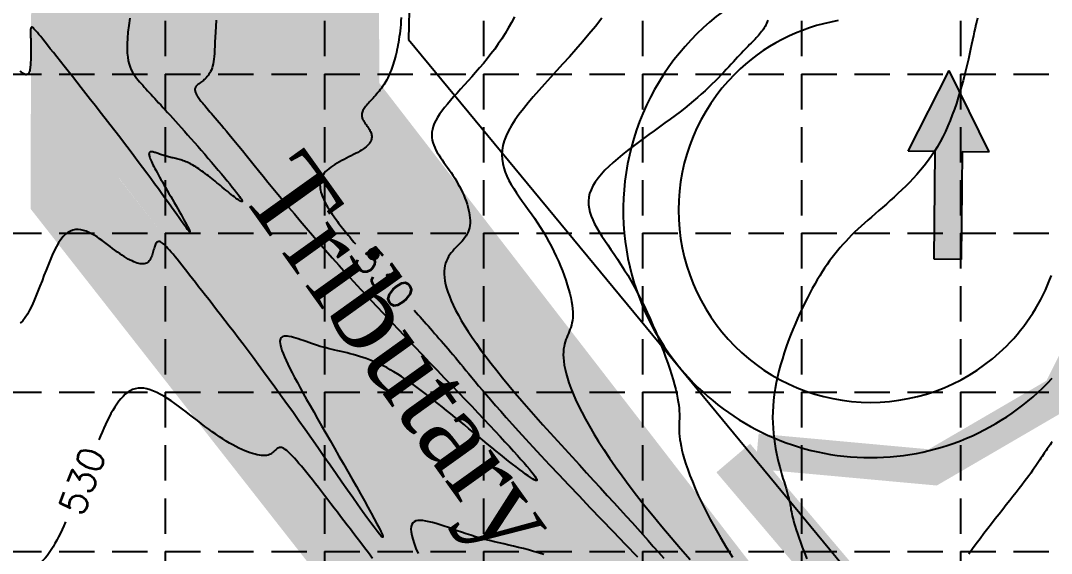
# Model space of a CAD drawing. Header units: inches. Extents: x -2116 to 192, y -2317 to -873.
# Drawn here: x -706.6 to -473.3, y -1703.2 to -1582.7 of the extents above; entities that cross this region are included whole.
import ezdxf
from ezdxf.enums import TextEntityAlignment as Align

# ---------------------------------------------------------------- set-up
doc = ezdxf.new("R2010")
doc.units = ezdxf.units.IN
doc.header["$LTSCALE"] = 40
doc.header["$MEASUREMENT"] = 0
doc.linetypes.add('DASHED', pattern=[0.75, 0.5, -0.25])
for name, color, linetype in [('1-BC', 7, 'Continuous'), ('1-LOTS', 7, 'Continuous'), ('BASE', 7, 'Continuous'), ('grid', 9, 'Continuous'), ('SILT', 200, 'Continuous'), ('TOPO100_CON', 9, 'Continuous'), ('TOPO100_ICON', 9, 'Continuous')]:
    doc.layers.add(name, color=color, linetype=linetype)
doc.styles.add('SEG_LABEL08', font='simplex1')
doc.styles.get("Standard").update_dxf_attribs({"font": 'TIMES.TTF', "height": 25})

# ---------------------------------------------------------------- blocks, each defined once
blk = doc.blocks.new('TF')
for p, q in [((0.1612, 0.0201), (0.1612, 0.0601)), ((0.1612, 0.0601), (0.2812, 0.0001)), ((0.0012, -0.0199), (0.0012, 0.0201)), ((0.0012, 0.0201), (0.1612, 0.0201)), ((0.1612, -0.0599), (0.2812, 0.0001)), ((0.1612, -0.0199), (0.0012, -0.0199)), ((0.1612, -0.0199), (0.1612, -0.0599))]:
    blk.add_line(p, q)
for points in [[(0.1612, -0.0599), (0.1612, 0.0601), (0.2812, 0.0001), (0.1612, 0.0601)], [(0.0012, 0.0201), (0.0012, -0.0199), (0.1612, 0.0201), (0.1612, -0.0199)]]:
    blk.add_solid(points)
blk = doc.blocks.new('arrow')
at = {"xscale": 192.0000000000001, "yscale": 192, "zscale": 192, "rotation": 89.54514789520785}
blk.add_blockref('TF', (-0.41, -54), dxfattribs=at)

msp = doc.modelspace()

# ---------------------------------------------------------------- linework, layer by layer
at = {"layer": '1-BC', "linetype": 'Continuous'}
for start, end in [(99.7523, 135), (135, 180), (180, 225), (315, 340.1638), (225, 270), (270, 315)]:
    msp.add_arc((-514.22, -1625.57), 43.5, start, end, dxfattribs=at)
at = {"layer": '1-LOTS', "linetype": 'Continuous'}
for p, q in [((-616.88, -1501.01, 53004.98), (-618.81, -1586.98, 53005.84)), ((-618.81, -1586.98, 53005.84), (-557.37, -1661.26, 53312.44)), ((-557.37, -1661.26, 53312.44), (-436.91, -1806.92))]:
    msp.add_line(p, q, dxfattribs=at)
for start, end in [(90.2622, 219.5934), (219.5934, 317.1982)]:
    msp.add_arc((-514.22, -1625.57), 56, start, end, dxfattribs=at)
msp.add_point((-557.37, -1661.26, 53312.44), dxfattribs=at)
at = {"layer": 'grid', "color": 8, "linetype": 'DASHED', "ltscale": 0.4}
for p, q in [((-673.87, -910.78), (-673.87, -2278.78)), ((-637.87, -910.78), (-637.87, -2278.78)), ((-601.87, -910.78), (-601.87, -2278.78)), ((-565.87, -910.78), (-565.87, -2278.78)), ((-529.87, -910.78), (-529.87, -2278.78)), ((-493.87, -910.78), (-493.87, -2278.78)), ((-2077.87, -1594.78), (154.13, -1594.78)), ((-2077.87, -1630.78), (154.13, -1630.78)), ((-2077.87, -1666.78), (154.13, -1666.78)), ((-2077.87, -1702.78), (154.13, -1702.78))]:
    msp.add_line(p, q, dxfattribs=at)
at = {"layer": 'SILT', "color": 170, "const_width": 40}
msp.add_lwpolyline([(-664.47, -1388.88), (-664.47, -1611.3), (-485.17, -1840.71), (-397.39, -2004.13), (-397.39, -2022.52)], dxfattribs=at)
at = {"layer": 'SILT', "color": 84}
for points, const_width in [([(-427.31, -2023.08), (-427.34, -2010.82), (-511.63, -1854.7), (-694.37, -1621.82), (-693.59, -1388.32)], 20), ([(-366.69, -2021.8), (-369.28, -1992.28), (-463, -1823.21), (-635.38, -1600.29), (-636.68, -1387.84)], 20), ([(-539.93, -1680.14), (-500.15, -1683.78), (-471.35, -1667.01), (-454.14, -1632.47), (-454.46, -1387.55)], 8)]:
    msp.add_lwpolyline(points, dxfattribs=dict(at, const_width=const_width))
at = {"layer": 'SILT', "color": 200, "const_width": 10}
msp.add_lwpolyline([(-436.72, -1809.58), (-545.31, -1681.66)], dxfattribs=at)
at = {"layer": 'TOPO100_CON', "color": 35, "linetype": 'Continuous'}
for points in [[(-594.85, -1581.88), (-595.53, -1583.16), (-596.23, -1584.41), (-596.96, -1585.64), (-597.72, -1586.83), (-598.5, -1587.99), (-599.31, -1589.13), (-600.15, -1590.24), (-601, -1591.32), (-601.87, -1592.38), (-602.74, -1593.41), (-603.62, -1594.42), (-604.49, -1595.4), (-605.35, -1596.36), (-606.2, -1597.29), (-607.03, -1598.19), (-607.83, -1599.08), (-608.6, -1599.94), (-609.33, -1600.77), (-610.03, -1601.59), (-610.67, -1602.38), (-611.26, -1603.15), (-611.8, -1603.9), (-612.27, -1604.62), (-612.67, -1605.33), (-612.99, -1606.01), (-613.24, -1606.67), (-613.41, -1607.31), (-613.51, -1607.94), (-613.54, -1608.55), (-613.52, -1609.15), (-613.43, -1609.74), (-613.29, -1610.31), (-613.11, -1610.88), (-612.87, -1611.44), (-612.61, -1612), (-612.3, -1612.55), (-611.97, -1613.1), (-611.61, -1613.66), (-611.23, -1614.21), (-610.83, -1614.77), (-610.42, -1615.34), (-610.01, -1615.91), (-609.59, -1616.49), (-609.18, -1617.08), (-608.77, -1617.69), (-608.37, -1618.31), (-607.99, -1618.94), (-607.62, -1619.59), (-607.26, -1620.24), (-606.92, -1620.89), (-606.61, -1621.56), (-606.31, -1622.22), (-606.04, -1622.88), (-605.79, -1623.54), (-605.57, -1624.2), (-605.37, -1624.85), (-605.21, -1625.49), (-605.08, -1626.12), (-604.98, -1626.74), (-604.91, -1627.34), (-604.88, -1627.93), (-604.89, -1628.49), (-604.93, -1629.04), (-605.02, -1629.56), (-605.15, -1630.05), (-605.33, -1630.52), (-605.54, -1630.97), (-605.79, -1631.39), (-606.07, -1631.79), (-606.37, -1632.19), (-606.7, -1632.57), (-607.04, -1632.94), (-607.39, -1633.31), (-607.74, -1633.68), (-608.1, -1634.06), (-608.46, -1634.44), (-608.8, -1634.83), (-609.14, -1635.23), (-609.45, -1635.65), (-609.74, -1636.1), (-610.01, -1636.56), (-610.24, -1637.06), (-610.43, -1637.58), (-610.58, -1638.14), (-610.69, -1638.74), (-610.74, -1639.38), (-610.75, -1640.06), (-610.69, -1640.79), (-610.58, -1641.55), (-610.42, -1642.37), (-610.19, -1643.22), (-609.91, -1644.12), (-609.56, -1645.07), (-609.16, -1646.07), (-608.68, -1647.11), (-608.15, -1648.2), (-607.54, -1649.34), (-606.87, -1650.53), (-606.12, -1651.76), (-605.31, -1653.05), (-604.42, -1654.39), (-603.46, -1655.78), (-602.43, -1657.23), (-601.32, -1658.72), (-600.13, -1660.28), (-598.86, -1661.88), (-597.52, -1663.53), (-596.12, -1665.23), (-594.66, -1666.96), (-593.14, -1668.72), (-591.59, -1670.51), (-590, -1672.32), (-588.39, -1674.14), (-586.75, -1675.96), (-585.1, -1677.79), (-583.45, -1679.61), (-581.8, -1681.42), (-580.15, -1683.22), (-578.53, -1684.99), (-576.92, -1686.73), (-575.35, -1688.43), (-573.82, -1690.1), (-572.34, -1691.72), (-570.9, -1693.28), (-569.53, -1694.79), (-568.23, -1696.24), (-566.97, -1697.63), (-565.76, -1698.99), (-564.58, -1700.32), (-563.41, -1701.64), (-562.23, -1702.97), (-561.05, -1704.31)], [(-681.88, -1582.15), (-682.14, -1583.8), (-682.33, -1585.31), (-682.45, -1586.68), (-682.51, -1587.93), (-682.52, -1589.05), (-682.47, -1590.07), (-682.38, -1590.98), (-682.24, -1591.8), (-682.06, -1592.54), (-681.85, -1593.2), (-681.6, -1593.8), (-681.33, -1594.35), (-681.03, -1594.84), (-680.71, -1595.3), (-680.38, -1595.73), (-680.04, -1596.14), (-679.69, -1596.54), (-679.34, -1596.94), (-678.99, -1597.34), (-678.63, -1597.74), (-678.26, -1598.14), (-677.88, -1598.55), (-677.5, -1598.97), (-677.1, -1599.41), (-676.69, -1599.85), (-676.27, -1600.31), (-675.83, -1600.78), (-675.38, -1601.27), (-674.9, -1601.79), (-674.41, -1602.33), (-673.89, -1602.89), (-673.35, -1603.48), (-672.79, -1604.1), (-672.2, -1604.75), (-671.58, -1605.43), (-670.94, -1606.15), (-670.26, -1606.9), (-669.56, -1607.69), (-668.82, -1608.52), (-668.07, -1609.37), (-667.3, -1610.25), (-666.52, -1611.14), (-665.73, -1612.04), (-664.94, -1612.95), (-664.16, -1613.86), (-663.39, -1614.75), (-662.63, -1615.64), (-661.89, -1616.5), (-661.18, -1617.35), (-660.5, -1618.16), (-659.86, -1618.93), (-659.26, -1619.66), (-658.71, -1620.35), (-658.2, -1620.98), (-657.76, -1621.55), (-657.38, -1622.05), (-657.06, -1622.48), (-656.82, -1622.84), (-656.65, -1623.13), (-656.54, -1623.34), (-656.49, -1623.5), (-656.51, -1623.59), (-656.57, -1623.62), (-656.69, -1623.6), (-656.85, -1623.53), (-657.05, -1623.42), (-657.29, -1623.26), (-657.57, -1623.07), (-657.88, -1622.85), (-658.21, -1622.6), (-658.57, -1622.32), (-658.94, -1622.03), (-659.33, -1621.71), (-659.74, -1621.39), (-660.14, -1621.05), (-660.56, -1620.72), (-660.97, -1620.38), (-661.38, -1620.04), (-661.78, -1619.71), (-662.18, -1619.38), (-662.58, -1619.06), (-662.97, -1618.75), (-663.36, -1618.44), (-663.74, -1618.14), (-664.12, -1617.84), (-664.49, -1617.56), (-664.86, -1617.28), (-665.22, -1617.01), (-665.58, -1616.75), (-665.93, -1616.5), (-666.28, -1616.26), (-666.63, -1616.03), (-666.97, -1615.81), (-667.3, -1615.6), (-667.63, -1615.41), (-667.96, -1615.22), (-668.28, -1615.06), (-668.6, -1614.9), (-668.91, -1614.76), (-669.21, -1614.63), (-669.51, -1614.51), (-669.81, -1614.4), (-670.1, -1614.3), (-670.39, -1614.21), (-670.68, -1614.13), (-670.96, -1614.05), (-671.25, -1613.97), (-671.52, -1613.9), (-671.8, -1613.84), (-672.07, -1613.77), (-672.34, -1613.71), (-672.61, -1613.65), (-672.88, -1613.58), (-673.14, -1613.52), (-673.41, -1613.45), (-673.67, -1613.38), (-673.94, -1613.31), (-674.2, -1613.22), (-674.46, -1613.14), (-674.72, -1613.05), (-674.97, -1612.97), (-675.22, -1612.88), (-675.46, -1612.79), (-675.7, -1612.71), (-675.92, -1612.64), (-676.14, -1612.57), (-676.35, -1612.51), (-676.54, -1612.46), (-676.72, -1612.42), (-676.89, -1612.4), (-677.04, -1612.39), (-677.17, -1612.4), (-677.29, -1612.42), (-677.39, -1612.47), (-677.46, -1612.53), (-677.52, -1612.62), (-677.55, -1612.73), (-677.57, -1612.87), (-677.55, -1613.04), (-677.52, -1613.23), (-677.46, -1613.45), (-677.38, -1613.69), (-677.28, -1613.96), (-677.16, -1614.25), (-677.01, -1614.57), (-676.85, -1614.92), (-676.67, -1615.29), (-676.46, -1615.69), (-676.24, -1616.12), (-676, -1616.57), (-675.74, -1617.04), (-675.46, -1617.55), (-675.17, -1618.08), (-674.85, -1618.63), (-674.52, -1619.21), (-674.18, -1619.82), (-673.82, -1620.45), (-673.44, -1621.11), (-673.05, -1621.78), (-672.65, -1622.48), (-672.25, -1623.17), (-671.85, -1623.88), (-671.45, -1624.57), (-671.06, -1625.26), (-670.68, -1625.93), (-670.31, -1626.57), (-669.97, -1627.19), (-669.64, -1627.78), (-669.34, -1628.32), (-669.07, -1628.82), (-668.84, -1629.26), (-668.64, -1629.64), (-668.48, -1629.96), (-668.37, -1630.21), (-668.31, -1630.38), (-668.29, -1630.47), (-668.34, -1630.47), (-668.44, -1630.38), (-668.61, -1630.19), (-668.83, -1629.92), (-669.11, -1629.55), (-669.44, -1629.11), (-669.82, -1628.59), (-670.26, -1627.99), (-670.74, -1627.31), (-671.28, -1626.57), (-671.86, -1625.76), (-672.49, -1624.88), (-673.17, -1623.94), (-673.88, -1622.95), (-674.64, -1621.9), (-675.44, -1620.79), (-676.28, -1619.64), (-677.16, -1618.45), (-678.07, -1617.21), (-679.02, -1615.93), (-680, -1614.62), (-681.02, -1613.27), (-682.06, -1611.89), (-683.12, -1610.5), (-684.2, -1609.09), (-685.3, -1607.66), (-686.4, -1606.24), (-687.5, -1604.81), (-688.6, -1603.4), (-689.7, -1601.99), (-690.78, -1600.61), (-691.85, -1599.24), (-692.89, -1597.91), (-693.91, -1596.62), (-694.9, -1595.37), (-695.85, -1594.16), (-696.76, -1593.01), (-697.63, -1591.92), (-698.44, -1590.89), (-699.2, -1589.94), (-699.9, -1589.06), (-700.53, -1588.26), (-701.1, -1587.54), (-701.61, -1586.9), (-702.07, -1586.33), (-702.47, -1585.84), (-702.83, -1585.42), (-703.13, -1585.06), (-703.4, -1584.77), (-703.62, -1584.54), (-703.81, -1584.37), (-703.96, -1584.25), (-704.09, -1584.19), (-704.18, -1584.19), (-704.26, -1584.23), (-704.31, -1584.32), (-704.34, -1584.46), (-704.36, -1584.63), (-704.37, -1584.85), (-704.37, -1585.1), (-704.37, -1585.39), (-704.36, -1585.71), (-704.35, -1586.05), (-704.35, -1586.42), (-704.34, -1586.82), (-704.33, -1587.23), (-704.32, -1587.66), (-704.31, -1588.1), (-704.31, -1588.55), (-704.3, -1589.01), (-704.3, -1589.46), (-704.3, -1589.92), (-704.3, -1590.38), (-704.31, -1590.82), (-704.32, -1591.26), (-704.33, -1591.68), (-704.35, -1592.09), (-704.37, -1592.47), (-704.4, -1592.83), (-704.43, -1593.17), (-704.47, -1593.47), (-704.52, -1593.74), (-704.57, -1593.99), (-704.63, -1594.2), (-704.69, -1594.38), (-704.77, -1594.53), (-704.84, -1594.66), (-704.92, -1594.76), (-705.01, -1594.83), (-705.11, -1594.89), (-705.2, -1594.92), (-705.31, -1594.94), (-705.42, -1594.93), (-705.53, -1594.91), (-705.65, -1594.87), (-705.77, -1594.82), (-705.9, -1594.75), (-706.03, -1594.67), (-706.17, -1594.58), (-706.31, -1594.49), (-706.46, -1594.38), (-706.6, -1594.27), (-706.76, -1594.15)], [(-662.38, -1582.58), (-662.46, -1584.01), (-662.53, -1585.31), (-662.59, -1586.48), (-662.64, -1587.54), (-662.68, -1588.49), (-662.72, -1589.34), (-662.77, -1590.11), (-662.82, -1590.8), (-662.88, -1591.42), (-662.96, -1591.98), (-663.05, -1592.5), (-663.17, -1592.97), (-663.3, -1593.41), (-663.45, -1593.81), (-663.62, -1594.18), (-663.8, -1594.53), (-663.99, -1594.84), (-664.19, -1595.12), (-664.39, -1595.38), (-664.61, -1595.62), (-664.82, -1595.84), (-665.04, -1596.04), (-665.25, -1596.23), (-665.47, -1596.4), (-665.67, -1596.55), (-665.88, -1596.7), (-666.07, -1596.84), (-666.25, -1596.97), (-666.42, -1597.1), (-666.57, -1597.23), (-666.71, -1597.36), (-666.83, -1597.48), (-666.93, -1597.61), (-667.01, -1597.75), (-667.07, -1597.88), (-667.12, -1598.02), (-667.15, -1598.16), (-667.16, -1598.31), (-667.16, -1598.46), (-667.14, -1598.61), (-667.1, -1598.77), (-667.05, -1598.93), (-666.99, -1599.1), (-666.91, -1599.28), (-666.82, -1599.46), (-666.71, -1599.64), (-666.59, -1599.83), (-666.46, -1600.03), (-666.31, -1600.24), (-666.16, -1600.45), (-665.99, -1600.67), (-665.81, -1600.9), (-665.61, -1601.13), (-665.41, -1601.39), (-665.18, -1601.65), (-664.94, -1601.94), (-664.68, -1602.24), (-664.4, -1602.57), (-664.09, -1602.93), (-663.76, -1603.31), (-663.4, -1603.73), (-663.02, -1604.18), (-662.6, -1604.66), (-662.15, -1605.19), (-661.67, -1605.76), (-661.16, -1606.37), (-660.6, -1607.03), (-660.01, -1607.74), (-659.38, -1608.5), (-658.71, -1609.32), (-657.99, -1610.19), (-657.23, -1611.13), (-656.43, -1612.12), (-655.58, -1613.17), (-654.68, -1614.27), (-653.74, -1615.43), (-652.76, -1616.64), (-651.73, -1617.91), (-650.66, -1619.22), (-649.55, -1620.57), (-648.39, -1621.97), (-647.19, -1623.42), (-645.95, -1624.91), (-644.66, -1626.43), (-643.34, -1628), (-641.97, -1629.6), (-640.56, -1631.24), (-639.11, -1632.91), (-637.62, -1634.61), (-636.09, -1636.34), (-634.51, -1638.1), (-632.9, -1639.89), (-631.25, -1641.7), (-629.58, -1643.53), (-627.88, -1645.36), (-626.16, -1647.21), (-624.42, -1649.06), (-622.68, -1650.92), (-620.94, -1652.76), (-619.2, -1654.6), (-617.47, -1656.42), (-615.74, -1658.23), (-614.04, -1660.01), (-612.37, -1661.76), (-610.72, -1663.48), (-609.1, -1665.17), (-607.53, -1666.81), (-606, -1668.41), (-604.52, -1669.95), (-603.1, -1671.45), (-601.74, -1672.88), (-600.45, -1674.25), (-599.22, -1675.55), (-598.07, -1676.79), (-596.98, -1677.96), (-595.96, -1679.07), (-595.02, -1680.1), (-594.15, -1681.07), (-593.36, -1681.96), (-592.64, -1682.78), (-592, -1683.53), (-591.43, -1684.2), (-590.95, -1684.8), (-590.55, -1685.31), (-590.23, -1685.76), (-589.99, -1686.12), (-589.84, -1686.4), (-589.77, -1686.6), (-589.79, -1686.72), (-589.89, -1686.76), (-590.09, -1686.71), (-590.37, -1686.58), (-590.74, -1686.37), (-591.19, -1686.08), (-591.71, -1685.72), (-592.31, -1685.3), (-592.97, -1684.81), (-593.69, -1684.27), (-594.46, -1683.67), (-595.28, -1683.03), (-596.15, -1682.34), (-597.06, -1681.62), (-598, -1680.86), (-598.97, -1680.07), (-599.97, -1679.26), (-600.99, -1678.43), (-602.02, -1677.59), (-603.06, -1676.74), (-604.1, -1675.88), (-605.14, -1675.03), (-606.18, -1674.17), (-607.21, -1673.33), (-608.23, -1672.5), (-609.23, -1671.68), (-610.23, -1670.87), (-611.21, -1670.08), (-612.18, -1669.3), (-613.14, -1668.54), (-614.09, -1667.8), (-615.03, -1667.08), (-615.96, -1666.38), (-616.87, -1665.7), (-617.78, -1665.04), (-618.67, -1664.41), (-619.55, -1663.81), (-620.42, -1663.23), (-621.27, -1662.68), (-622.11, -1662.16), (-622.94, -1661.67), (-623.76, -1661.21), (-624.57, -1660.79), (-625.36, -1660.4), (-626.14, -1660.05), (-626.91, -1659.72), (-627.67, -1659.42), (-628.42, -1659.15), (-629.16, -1658.9), (-629.89, -1658.66), (-630.61, -1658.45), (-631.32, -1658.25), (-632.03, -1658.07), (-632.72, -1657.89), (-633.42, -1657.73), (-634.1, -1657.56), (-634.78, -1657.41), (-635.46, -1657.25), (-636.13, -1657.09), (-636.8, -1656.93), (-637.47, -1656.76), (-638.13, -1656.58), (-638.79, -1656.39), (-639.45, -1656.18), (-640.11, -1655.97), (-640.76, -1655.75), (-641.4, -1655.53), (-642.02, -1655.31), (-642.63, -1655.1), (-643.22, -1654.9), (-643.79, -1654.71), (-644.34, -1654.53), (-644.86, -1654.38), (-645.34, -1654.26), (-645.8, -1654.17), (-646.22, -1654.1), (-646.6, -1654.08), (-646.94, -1654.1), (-647.23, -1654.16), (-647.47, -1654.28), (-647.67, -1654.44), (-647.81, -1654.67), (-647.9, -1654.95), (-647.92, -1655.3), (-647.89, -1655.72), (-647.8, -1656.2), (-647.66, -1656.74), (-647.46, -1657.35), (-647.2, -1658.03), (-646.89, -1658.77), (-646.53, -1659.58), (-646.12, -1660.45), (-645.66, -1661.39), (-645.15, -1662.39), (-644.59, -1663.46), (-643.98, -1664.59), (-643.33, -1665.79), (-642.63, -1667.05), (-641.89, -1668.38), (-641.1, -1669.78), (-640.27, -1671.24), (-639.4, -1672.76), (-638.49, -1674.36), (-637.54, -1676.01), (-636.57, -1677.71), (-635.57, -1679.45), (-634.56, -1681.21), (-633.55, -1682.97), (-632.54, -1684.72), (-631.56, -1686.45), (-630.6, -1688.13), (-629.68, -1689.76), (-628.81, -1691.32), (-627.99, -1692.78), (-627.24, -1694.15), (-626.56, -1695.4), (-625.97, -1696.51), (-625.47, -1697.48), (-625.07, -1698.29), (-624.79, -1698.91), (-624.63, -1699.34), (-624.6, -1699.57), (-624.72, -1699.56), (-624.98, -1699.33), (-625.39, -1698.87), (-625.92, -1698.2), (-626.58, -1697.33), (-627.36, -1696.29), (-628.24, -1695.08), (-629.22, -1693.72), (-630.28, -1692.23), (-631.42, -1690.62), (-632.63, -1688.9), (-633.89, -1687.1), (-635.21, -1685.22), (-636.57, -1683.28), (-637.96, -1681.3), (-639.37, -1679.28), (-640.79, -1677.26), (-642.21, -1675.23), (-643.63, -1673.22), (-645.04, -1671.24), (-646.42, -1669.31), (-647.77, -1667.43), (-649.08, -1665.62), (-650.36, -1663.86), (-651.61, -1662.16), (-652.82, -1660.52), (-654, -1658.94), (-655.15, -1657.4), (-656.27, -1655.93), (-657.35, -1654.5), (-658.39, -1653.13), (-659.41, -1651.8), (-660.39, -1650.53), (-661.34, -1649.3), (-662.25, -1648.12), (-663.13, -1646.99), (-663.98, -1645.9), (-664.8, -1644.86), (-665.58, -1643.86), (-666.33, -1642.9), (-667.04, -1641.98), (-667.73, -1641.1), (-668.38, -1640.26), (-669, -1639.47), (-669.59, -1638.71), (-670.15, -1638), (-670.68, -1637.32), (-671.18, -1636.7), (-671.65, -1636.11), (-672.1, -1635.57), (-672.52, -1635.07), (-672.91, -1634.62), (-673.28, -1634.22), (-673.62, -1633.86), (-673.94, -1633.55), (-674.23, -1633.28), (-674.5, -1633.06), (-674.75, -1632.9), (-674.98, -1632.78), (-675.19, -1632.7), (-675.37, -1632.68), (-675.54, -1632.71), (-675.69, -1632.79), (-675.83, -1632.9), (-675.95, -1633.06), (-676.06, -1633.25), (-676.16, -1633.47), (-676.25, -1633.71), (-676.34, -1633.97), (-676.42, -1634.25), (-676.51, -1634.55), (-676.59, -1634.85), (-676.67, -1635.16), (-676.77, -1635.46), (-676.86, -1635.77), (-676.97, -1636.06), (-677.09, -1636.34), (-677.22, -1636.61), (-677.36, -1636.86), (-677.52, -1637.07), (-677.7, -1637.27), (-677.9, -1637.42), (-678.13, -1637.55), (-678.37, -1637.64), (-678.63, -1637.7), (-678.91, -1637.73), (-679.21, -1637.73), (-679.53, -1637.69), (-679.87, -1637.63), (-680.22, -1637.54), (-680.6, -1637.41), (-680.99, -1637.26), (-681.4, -1637.08), (-681.82, -1636.87), (-682.27, -1636.64), (-682.73, -1636.37), (-683.2, -1636.08), (-683.69, -1635.77), (-684.2, -1635.42), (-684.72, -1635.05), (-685.26, -1634.66), (-685.81, -1634.24), (-686.37, -1633.81), (-686.95, -1633.36), (-687.53, -1632.92), (-688.13, -1632.48), (-688.73, -1632.05), (-689.33, -1631.64), (-689.94, -1631.26), (-690.56, -1630.91), (-691.17, -1630.61), (-691.78, -1630.36), (-692.39, -1630.16), (-693, -1630.03), (-693.6, -1629.97), (-694.19, -1629.99), (-694.78, -1630.1), (-695.35, -1630.3), (-695.92, -1630.6), (-696.47, -1631.02), (-697.01, -1631.55), (-697.53, -1632.2), (-698.03, -1632.96), (-698.53, -1633.82), (-699.01, -1634.77), (-699.48, -1635.79), (-699.95, -1636.87), (-700.41, -1638), (-700.87, -1639.17), (-701.33, -1640.35), (-701.78, -1641.55), (-702.24, -1642.74), (-702.7, -1643.91), (-703.16, -1645.06), (-703.63, -1646.16), (-704.11, -1647.21), (-704.6, -1648.19), (-705.1, -1649.09), (-705.62, -1649.89), (-706.15, -1650.59), (-706.69, -1651.17)], [(-575.09, -1582.18), (-576.53, -1584.01), (-577.99, -1585.79), (-579.47, -1587.53), (-580.94, -1589.22), (-582.41, -1590.88), (-583.86, -1592.49), (-585.29, -1594.06), (-586.68, -1595.59), (-588.04, -1597.07), (-589.33, -1598.52), (-590.57, -1599.93), (-591.74, -1601.3), (-592.82, -1602.64), (-593.82, -1603.93), (-594.72, -1605.19), (-595.51, -1606.41), (-596.19, -1607.6), (-596.74, -1608.75), (-597.15, -1609.87), (-597.44, -1610.95), (-597.61, -1612.01), (-597.67, -1613.04), (-597.62, -1614.05), (-597.47, -1615.03), (-597.24, -1616), (-596.93, -1616.96), (-596.54, -1617.91), (-596.08, -1618.84), (-595.57, -1619.78), (-595.01, -1620.71), (-594.4, -1621.64), (-593.76, -1622.57), (-593.1, -1623.52), (-592.41, -1624.47), (-591.71, -1625.43), (-591.01, -1626.41), (-590.31, -1627.41), (-589.62, -1628.43), (-588.95, -1629.48), (-588.3, -1630.54), (-587.67, -1631.63), (-587.06, -1632.72), (-586.48, -1633.82), (-585.93, -1634.93), (-585.4, -1636.04), (-584.9, -1637.14), (-584.43, -1638.24), (-583.99, -1639.32), (-583.58, -1640.39), (-583.21, -1641.44), (-582.87, -1642.46), (-582.57, -1643.46), (-582.31, -1644.42), (-582.09, -1645.35), (-581.91, -1646.24), (-581.77, -1647.08), (-581.67, -1647.88), (-581.62, -1648.62), (-581.61, -1649.3), (-581.65, -1649.94), (-581.72, -1650.53), (-581.82, -1651.09), (-581.95, -1651.61), (-582.1, -1652.1), (-582.27, -1652.58), (-582.45, -1653.04), (-582.63, -1653.5), (-582.82, -1653.95), (-583, -1654.41), (-583.18, -1654.88), (-583.34, -1655.37), (-583.49, -1655.88), (-583.61, -1656.42), (-583.7, -1657), (-583.76, -1657.61), (-583.78, -1658.28), (-583.76, -1659), (-583.69, -1659.78), (-583.57, -1660.62), (-583.39, -1661.54), (-583.16, -1662.52), (-582.86, -1663.57), (-582.5, -1664.68), (-582.07, -1665.87), (-581.56, -1667.13), (-580.99, -1668.45), (-580.33, -1669.85), (-579.6, -1671.32), (-578.78, -1672.86), (-577.88, -1674.48), (-576.89, -1676.16), (-575.81, -1677.93), (-574.63, -1679.76), (-573.35, -1681.67), (-571.97, -1683.66), (-570.49, -1685.72), (-568.9, -1687.86), (-567.2, -1690.08), (-565.39, -1692.37), (-563.47, -1694.73), (-561.47, -1697.15), (-559.39, -1699.62), (-557.25, -1702.12), (-555.05, -1704.65)], [(-537.45, -1582.61), (-537.61, -1582.99), (-537.77, -1583.35), (-537.94, -1583.69), (-538.12, -1584.01), (-538.3, -1584.32), (-538.49, -1584.62), (-538.69, -1584.91), (-538.9, -1585.2), (-539.12, -1585.48), (-539.35, -1585.75), (-539.59, -1586.03), (-539.84, -1586.31), (-540.1, -1586.59), (-540.38, -1586.87), (-540.66, -1587.17), (-540.96, -1587.47), (-541.28, -1587.79), (-541.6, -1588.12), (-541.95, -1588.47), (-542.3, -1588.83), (-542.68, -1589.21), (-543.07, -1589.62), (-543.47, -1590.05), (-543.9, -1590.51), (-544.34, -1590.99), (-544.8, -1591.5), (-545.29, -1592.04), (-545.8, -1592.59), (-546.33, -1593.17), (-546.89, -1593.77), (-547.48, -1594.4), (-548.1, -1595.04), (-548.75, -1595.71), (-549.43, -1596.39), (-550.15, -1597.09), (-550.91, -1597.81), (-551.7, -1598.55), (-552.54, -1599.31), (-553.41, -1600.08), (-554.33, -1600.86), (-555.29, -1601.66), (-556.3, -1602.47), (-557.36, -1603.3), (-558.46, -1604.14), (-559.61, -1604.99), (-560.79, -1605.85), (-561.99, -1606.72), (-563.21, -1607.6), (-564.43, -1608.48), (-565.65, -1609.37), (-566.87, -1610.27), (-568.06, -1611.16), (-569.22, -1612.06), (-570.35, -1612.97), (-571.44, -1613.87), (-572.47, -1614.77), (-573.45, -1615.67), (-574.35, -1616.56), (-575.17, -1617.46), (-575.91, -1618.34), (-576.55, -1619.22), (-577.09, -1620.1), (-577.51, -1620.96), (-577.82, -1621.81), (-578.01, -1622.66), (-578.09, -1623.51), (-578.08, -1624.35), (-577.96, -1625.2), (-577.76, -1626.05), (-577.48, -1626.91), (-577.12, -1627.79), (-576.69, -1628.68), (-576.19, -1629.58), (-575.64, -1630.51), (-575.04, -1631.46), (-574.4, -1632.44), (-573.72, -1633.45), (-573.01, -1634.49), (-572.27, -1635.57), (-571.51, -1636.69), (-570.75, -1637.86), (-569.98, -1639.06), (-569.21, -1640.32), (-568.44, -1641.63), (-567.69, -1642.98), (-566.95, -1644.37), (-566.22, -1645.79), (-565.51, -1647.23), (-564.81, -1648.7), (-564.14, -1650.17), (-563.49, -1651.65), (-562.86, -1653.12), (-562.25, -1654.59), (-561.68, -1656.04), (-561.13, -1657.46), (-560.62, -1658.86), (-560.14, -1660.21), (-559.69, -1661.52), (-559.29, -1662.79), (-558.92, -1663.99), (-558.6, -1665.13), (-558.32, -1666.19), (-558.09, -1667.18), (-557.9, -1668.09), (-557.76, -1668.92), (-557.65, -1669.68), (-557.58, -1670.38), (-557.53, -1671.03), (-557.51, -1671.64), (-557.5, -1672.22), (-557.51, -1672.78), (-557.52, -1673.32), (-557.54, -1673.85), (-557.55, -1674.39), (-557.56, -1674.94), (-557.55, -1675.51), (-557.52, -1676.11), (-557.47, -1676.74), (-557.4, -1677.43), (-557.28, -1678.17), (-557.13, -1678.97), (-556.94, -1679.85), (-556.69, -1680.82), (-556.4, -1681.87), (-556.04, -1683.01), (-555.62, -1684.25), (-555.13, -1685.58), (-554.57, -1687), (-553.94, -1688.52), (-553.22, -1690.13), (-552.41, -1691.83), (-551.51, -1693.64), (-550.52, -1695.53), (-549.42, -1697.53), (-548.22, -1699.62), (-546.91, -1701.8), (-545.49, -1704.09)], [(-490.05, -1582.12), (-490.21, -1582.83), (-490.38, -1583.6), (-490.55, -1584.41), (-490.74, -1585.26), (-490.94, -1586.17), (-491.14, -1587.13), (-491.36, -1588.14), (-491.59, -1589.19), (-491.83, -1590.29), (-492.09, -1591.43), (-492.36, -1592.61), (-492.65, -1593.81), (-492.96, -1595.04), (-493.29, -1596.29), (-493.63, -1597.56), (-494, -1598.84), (-494.4, -1600.13), (-494.81, -1601.42), (-495.25, -1602.71), (-495.72, -1603.99), (-496.22, -1605.26), (-496.74, -1606.52), (-497.3, -1607.76), (-497.89, -1608.97), (-498.51, -1610.16), (-499.16, -1611.31), (-499.85, -1612.42), (-500.57, -1613.5), (-501.32, -1614.55), (-502.1, -1615.56), (-502.9, -1616.54), (-503.72, -1617.49), (-504.56, -1618.41), (-505.41, -1619.3), (-506.27, -1620.17), (-507.14, -1621.02), (-508.02, -1621.84), (-508.9, -1622.65), (-509.77, -1623.43), (-510.65, -1624.2), (-511.51, -1624.95), (-512.37, -1625.69), (-513.21, -1626.41), (-514.03, -1627.13), (-514.84, -1627.83), (-515.62, -1628.53), (-516.38, -1629.21), (-517.12, -1629.9), (-517.83, -1630.58), (-518.53, -1631.27), (-519.2, -1631.96), (-519.85, -1632.65), (-520.49, -1633.35), (-521.12, -1634.06), (-521.73, -1634.79), (-522.32, -1635.53), (-522.91, -1636.29), (-523.49, -1637.07), (-524.06, -1637.88), (-524.63, -1638.71), (-525.19, -1639.56), (-525.74, -1640.45), (-526.3, -1641.37), (-526.85, -1642.33), (-527.41, -1643.32), (-527.97, -1644.35), (-528.53, -1645.43), (-529.09, -1646.55), (-529.66, -1647.7), (-530.21, -1648.88), (-530.77, -1650.1), (-531.31, -1651.34), (-531.84, -1652.61), (-532.35, -1653.9), (-532.85, -1655.21), (-533.32, -1656.53), (-533.77, -1657.87), (-534.2, -1659.21), (-534.59, -1660.56), (-534.96, -1661.91), (-535.29, -1663.27), (-535.58, -1664.62), (-535.83, -1665.96), (-536.04, -1667.29), (-536.2, -1668.61), (-536.31, -1669.92), (-536.38, -1671.2), (-536.39, -1672.47), (-536.36, -1673.72), (-536.3, -1674.94), (-536.19, -1676.13), (-536.06, -1677.3), (-535.9, -1678.44), (-535.71, -1679.54), (-535.5, -1680.62), (-535.28, -1681.66), (-535.04, -1682.66), (-534.8, -1683.63), (-534.55, -1684.56), (-534.3, -1685.44), (-534.05, -1686.28), (-533.81, -1687.08), (-533.58, -1687.83), (-533.37, -1688.53), (-533.18, -1689.18), (-533, -1689.78), (-532.86, -1690.33), (-532.73, -1690.83), (-532.63, -1691.3), (-532.54, -1691.74), (-532.46, -1692.16), (-532.38, -1692.56), (-532.31, -1692.97), (-532.24, -1693.38), (-532.16, -1693.8), (-532.06, -1694.25), (-531.96, -1694.73), (-531.84, -1695.25), (-531.69, -1695.82), (-531.52, -1696.44), (-531.32, -1697.13), (-531.08, -1697.89), (-530.8, -1698.74), (-530.48, -1699.67), (-530.11, -1700.71), (-529.7, -1701.85), (-529.22, -1703.11), (-528.69, -1704.48)]]:
    msp.add_lwpolyline(points, dxfattribs=at)
at = {"layer": 'TOPO100_ICON', "color": 35, "linetype": 'Continuous', "flags": 128}
for points in [[(-620.48, -1582.02), (-620.53, -1582.81), (-620.58, -1583.58), (-620.65, -1584.31), (-620.73, -1585.02), (-620.81, -1585.7), (-620.9, -1586.36), (-620.99, -1587), (-621.1, -1587.62), (-621.2, -1588.22), (-621.32, -1588.81), (-621.43, -1589.38), (-621.56, -1589.94), (-621.69, -1590.48), (-621.82, -1591.02), (-621.96, -1591.54), (-622.11, -1592.04), (-622.26, -1592.53), (-622.42, -1593.02), (-622.59, -1593.49), (-622.76, -1593.94), (-622.94, -1594.39), (-623.13, -1594.82), (-623.33, -1595.25), (-623.53, -1595.66), (-623.75, -1596.07), (-623.97, -1596.46), (-624.2, -1596.85), (-624.43, -1597.22), (-624.68, -1597.59), (-624.94, -1597.95), (-625.2, -1598.3), (-625.47, -1598.64), (-625.74, -1598.97), (-626.02, -1599.3), (-626.29, -1599.61), (-626.57, -1599.92), (-626.84, -1600.22), (-627.11, -1600.52), (-627.37, -1600.8), (-627.62, -1601.08), (-627.86, -1601.35), (-628.1, -1601.62), (-628.31, -1601.87), (-628.52, -1602.12), (-628.7, -1602.36), (-628.87, -1602.6), (-629.02, -1602.83), (-629.15, -1603.05), (-629.25, -1603.27), (-629.33, -1603.47), (-629.38, -1603.68), (-629.41, -1603.87), (-629.42, -1604.07), (-629.41, -1604.26), (-629.39, -1604.44), (-629.34, -1604.62), (-629.28, -1604.8), (-629.21, -1604.98), (-629.13, -1605.15), (-629.03, -1605.33), (-628.93, -1605.5), (-628.81, -1605.68), (-628.69, -1605.85), (-628.57, -1606.03), (-628.44, -1606.2), (-628.31, -1606.38), (-628.18, -1606.57), (-628.05, -1606.75), (-627.92, -1606.95), (-627.79, -1607.14), (-627.67, -1607.34), (-627.56, -1607.55), (-627.46, -1607.75), (-627.37, -1607.97), (-627.29, -1608.18), (-627.23, -1608.4), (-627.18, -1608.62), (-627.15, -1608.85), (-627.15, -1609.08), (-627.17, -1609.31), (-627.21, -1609.54), (-627.28, -1609.78), (-627.38, -1610.02), (-627.51, -1610.26), (-627.67, -1610.5), (-627.87, -1610.75), (-628.1, -1610.99), (-628.37, -1611.24), (-628.69, -1611.49), (-629.04, -1611.74), (-629.43, -1611.99), (-629.86, -1612.24), (-630.32, -1612.5), (-630.8, -1612.76), (-631.3, -1613.02), (-631.81, -1613.28), (-632.34, -1613.55), (-632.87, -1613.82), (-633.41, -1614.1), (-633.94, -1614.38), (-634.47, -1614.67), (-634.98, -1614.96), (-635.48, -1615.26), (-635.96, -1615.57), (-636.42, -1615.88), (-636.84, -1616.2), (-637.23, -1616.53), (-637.59, -1616.86), (-637.9, -1617.21), (-638.16, -1617.57), (-638.38, -1617.93), (-638.55, -1618.3), (-638.69, -1618.68), (-638.78, -1619.06), (-638.84, -1619.46), (-638.86, -1619.85), (-638.85, -1620.26), (-638.81, -1620.66), (-638.74, -1621.07), (-638.64, -1621.49), (-638.51, -1621.9), (-638.37, -1622.32), (-638.2, -1622.74), (-638.01, -1623.16), (-637.81, -1623.58), (-637.59, -1624.01), (-637.36, -1624.43), (-637.12, -1624.84), (-636.87, -1625.26), (-636.61, -1625.67), (-636.34, -1626.09), (-636.07, -1626.49), (-635.79, -1626.9), (-635.51, -1627.31), (-635.22, -1627.71), (-634.93, -1628.11), (-634.63, -1628.51), (-634.33, -1628.91), (-634.03, -1629.3), (-633.72, -1629.7), (-633.41, -1630.09), (-633.09, -1630.48), (-632.77, -1630.87), (-632.46, -1631.26), (-632.13, -1631.65), (-631.81, -1632.04), (-631.49, -1632.43), (-631.17, -1632.82), (-630.84, -1633.21)], [(-617.55, -1648.21), (-617.1, -1648.72), (-616.64, -1649.23), (-616.18, -1649.74), (-615.73, -1650.25), (-615.27, -1650.77), (-614.8, -1651.29), (-614.33, -1651.82), (-613.86, -1652.36), (-613.39, -1652.9), (-612.9, -1653.45), (-612.41, -1654.01), (-611.92, -1654.58), (-611.42, -1655.16), (-610.91, -1655.76), (-610.39, -1656.36), (-609.86, -1656.98), (-609.33, -1657.62), (-608.78, -1658.27), (-608.22, -1658.94), (-607.65, -1659.62), (-607.07, -1660.33), (-606.47, -1661.06), (-605.84, -1661.82), (-605.18, -1662.62), (-604.48, -1663.46), (-603.74, -1664.35), (-602.95, -1665.29), (-602.09, -1666.3), (-601.17, -1667.37), (-600.18, -1668.52), (-599.11, -1669.75), (-597.95, -1671.06), (-596.7, -1672.47), (-595.35, -1673.97), (-593.9, -1675.58), (-592.33, -1677.3), (-590.64, -1679.13), (-588.83, -1681.09), (-586.89, -1683.18), (-584.8, -1685.4), (-582.58, -1687.76), (-580.22, -1690.24), (-577.75, -1692.83), (-575.18, -1695.52), (-572.52, -1698.29), (-569.8, -1701.12), (-567.02, -1704)], [(-626.97, -1704.36), (-627.88, -1703.14), (-628.76, -1701.98), (-629.6, -1700.88), (-630.41, -1699.82), (-631.2, -1698.79), (-631.96, -1697.79), (-632.72, -1696.82), (-633.46, -1695.86), (-634.19, -1694.9), (-634.93, -1693.94), (-635.66, -1692.98), (-636.39, -1692.03), (-637.11, -1691.09), (-637.83, -1690.15), (-638.53, -1689.23), (-639.23, -1688.33), (-639.91, -1687.46), (-640.58, -1686.61), (-641.22, -1685.78), (-641.86, -1684.99), (-642.47, -1684.24), (-643.05, -1683.53), (-643.62, -1682.86), (-644.15, -1682.24), (-644.66, -1681.67), (-645.14, -1681.16), (-645.59, -1680.7), (-646, -1680.31), (-646.38, -1679.98), (-646.72, -1679.72), (-647.03, -1679.52), (-647.31, -1679.38), (-647.56, -1679.3), (-647.78, -1679.26), (-647.99, -1679.27), (-648.19, -1679.32), (-648.37, -1679.4), (-648.54, -1679.5), (-648.71, -1679.63), (-648.88, -1679.78), (-649.05, -1679.94), (-649.22, -1680.11), (-649.41, -1680.28), (-649.61, -1680.44), (-649.83, -1680.6), (-650.06, -1680.75), (-650.32, -1680.88), (-650.61, -1680.98), (-650.93, -1681.06), (-651.29, -1681.1), (-651.68, -1681.11), (-652.1, -1681.09), (-652.56, -1681.03), (-653.04, -1680.94), (-653.55, -1680.82), (-654.1, -1680.67), (-654.67, -1680.48), (-655.26, -1680.26), (-655.88, -1680), (-656.53, -1679.72), (-657.2, -1679.4), (-657.89, -1679.05), (-658.6, -1678.67), (-659.33, -1678.26), (-660.08, -1677.81), (-660.84, -1677.34), (-661.62, -1676.83), (-662.42, -1676.29), (-663.23, -1675.72), (-664.05, -1675.13), (-664.89, -1674.5), (-665.73, -1673.86), (-666.58, -1673.2), (-667.43, -1672.54), (-668.29, -1671.88), (-669.14, -1671.22), (-670, -1670.57), (-670.85, -1669.94), (-671.69, -1669.33), (-672.53, -1668.75), (-673.36, -1668.21), (-674.18, -1667.7), (-674.98, -1667.25), (-675.77, -1666.84), (-676.54, -1666.5), (-677.29, -1666.22), (-678.02, -1666.01), (-678.72, -1665.88), (-679.4, -1665.83), (-680.05, -1665.87), (-680.67, -1665.99), (-681.27, -1666.19), (-681.85, -1666.47), (-682.4, -1666.81), (-682.93, -1667.23), (-683.44, -1667.71), (-683.94, -1668.24), (-684.41, -1668.83), (-684.87, -1669.46), (-685.32, -1670.14), (-685.76, -1670.87), (-686.18, -1671.62), (-686.59, -1672.41), (-687, -1673.22), (-687.4, -1674.06), (-687.79, -1674.91), (-688.18, -1675.78), (-688.57, -1676.66), (-688.95, -1677.54)], [(-473.12, -1677.97), (-473.36, -1678.31), (-473.6, -1678.64), (-473.83, -1678.96), (-474.06, -1679.28), (-474.27, -1679.6), (-474.49, -1679.93), (-474.71, -1680.26), (-474.93, -1680.59), (-475.16, -1680.94), (-475.4, -1681.31), (-475.65, -1681.69), (-475.91, -1682.09), (-476.19, -1682.51), (-476.5, -1682.96), (-476.83, -1683.44), (-477.18, -1683.94), (-477.56, -1684.48), (-477.98, -1685.06), (-478.42, -1685.67), (-478.91, -1686.33), (-479.44, -1687.03), (-480.01, -1687.78), (-480.62, -1688.58), (-481.28, -1689.43), (-481.99, -1690.33), (-482.73, -1691.27), (-483.51, -1692.26), (-484.31, -1693.28), (-485.14, -1694.33), (-485.99, -1695.41), (-486.85, -1696.51), (-487.71, -1697.63), (-488.58, -1698.77), (-489.45, -1699.92), (-490.31, -1701.07), (-491.15, -1702.23), (-491.98, -1703.39)], [(-696.43, -1696.13), (-696.82, -1696.97), (-697.22, -1697.81), (-697.62, -1698.64), (-698.02, -1699.45), (-698.43, -1700.24), (-698.84, -1701.01), (-699.27, -1701.76), (-699.71, -1702.46), (-700.16, -1703.13), (-700.62, -1703.75), (-701.1, -1704.33), (-701.6, -1704.85), (-702.11, -1705.31), (-702.65, -1705.72), (-703.21, -1706.05), (-703.79, -1706.31), (-704.4, -1706.49), (-705.03, -1706.59), (-705.69, -1706.6), (-706.39, -1706.52), (-707.11, -1706.34)], [(-588.21, -1703.49), (-589.38, -1703.12), (-590.54, -1702.78), (-591.68, -1702.46), (-592.81, -1702.16), (-593.93, -1701.88), (-595.04, -1701.61), (-596.14, -1701.35), (-597.23, -1701.1), (-598.31, -1700.85), (-599.39, -1700.59), (-600.46, -1700.33), (-601.53, -1700.06), (-602.59, -1699.77), (-603.65, -1699.47), (-604.71, -1699.14), (-605.76, -1698.8), (-606.8, -1698.45), (-607.82, -1698.1), (-608.82, -1697.75), (-609.8, -1697.4), (-610.75, -1697.08), (-611.66, -1696.77), (-612.54, -1696.5), (-613.37, -1696.26), (-614.15, -1696.06), (-614.88, -1695.91), (-615.55, -1695.81), (-616.16, -1695.77), (-616.7, -1695.8), (-617.17, -1695.9), (-617.56, -1696.09), (-617.87, -1696.35), (-618.1, -1696.71), (-618.24, -1697.17), (-618.28, -1697.73), (-618.23, -1698.39), (-618.09, -1699.16), (-617.85, -1700.04), (-617.53, -1701.02), (-617.13, -1702.1), (-616.63, -1703.29)]]:
    msp.add_lwpolyline(points, dxfattribs=at)

# ---------------------------------------------------------------- block references
at = {"color": 200, "xscale": 0.793967887526378, "yscale": 0.793967887526378, "zscale": 0.793967887526378}
msp.add_blockref('arrow', (-496.41, -1594.01), dxfattribs=at)

# ---------------------------------------------------------------- texts
at = {"layer": 'BASE'}
msp.add_text('Tributary of Newton Creek', height=18, rotation=305.5902, dxfattribs=at).set_placement((-563.74, -1736.86), align=Align.MIDDLE_CENTER)
at = {"layer": 'TOPO100_ICON', "color": 35, "linetype": 'Continuous', "style": 'SEG_LABEL08'}
for rotation, p in [(311.8819, (-624.25, -1640.76, 53000)), (69.1376, (-692.64, -1686.85, 53000))]:
    msp.add_text('530', height=6, rotation=rotation, dxfattribs=at).set_placement(p, align=Align.MIDDLE_CENTER)

doc.saveas('drawing.dxf')
